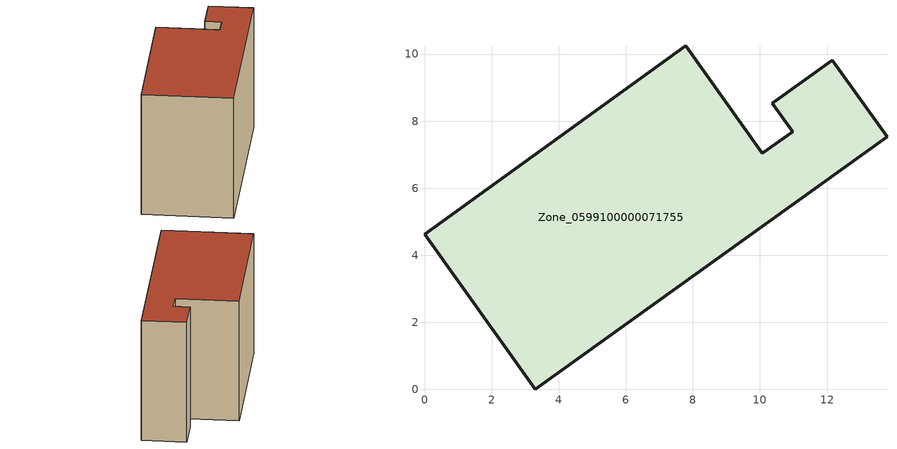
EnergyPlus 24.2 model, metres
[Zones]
Zone_0599100000071755
 floor ground (C_G): 3.31,0 0,4.63 7.78,10.25 10.07,7.04 10.97,7.68 10.37,8.53 12.16,9.81 13.79,7.53 z0
 wall outside (C_F): 13.79,7.53 12.16,9.81 10.37,8.53 10.97,7.68 10.07,7.04 7.78,10.25 0,4.63 3.31,0 13.79,7.53 z0:8.09
 roof outside (C_R): 3.31,0 13.79,7.53 12.16,9.81 10.37,8.53 10.97,7.68 10.07,7.04 7.78,10.25 0,4.63 z8.09
[BUILDING]
Pand.0599100000071755: North Axis=0; Terrain=City; Loads Convergence Tolerance Value=0.04; Temperature Convergence Tolerance Value=0.4; Solar Distribution=FullExterior; Maximum Number of Warmup Days=25; Minimum Number of Warmup Days=1
[Site:Location]
Rotterdam.The.Hague.AP_ZH_NLD Design_Conditions: Latitude=51.96; Longitude=4.45; Time Zone=1; Elevation=-4.5
[SITE:GROUNDTEMPERATURE:BUILDINGSURFACE]
18, 18, 18, 18, 18, 18, 18, 18, 18, 18, 18, 18
[MATERIAL] Thermal Absorptance=0.9; Solar Absorptance=0.7; Visible Absorptance=0.7
Name | Roughness | Thickness | Conductivity | Density | Specific Heat
G.TI.1975-1991 | MediumSmooth | 0.15 | 0.288461 | 540 | 1210
F.TI.1975-1991 | Rough | 0.3 | 0.230769 | 1920 | 840
R.TI.1975-1991 | MediumRough | 0.2 | 0.153846 | 1500 | 1000
[CONSTRUCTION]
C_G: G.TI.1975-1991
C_F: F.TI.1975-1991
C_R: R.TI.1975-1991
[ZONE]
Zone_0599100000071755: Type=1; Multiplier=1; Ceiling Height=Autocalculate; Volume=Autocalculate; Floor Area=autocalculate; Part of Total Floor Area=Yes
[ZONEINFILTRATION:DESIGNFLOWRATE]
Infil_Zone_0599100000071755: Zone or ZoneList or Space or SpaceList=Zone_0599100000071755; Schedule=AlwaysOn; Design Flow Rate Calculation Method=Flow/Area; Flow Rate per Floor Area=0.003; Constant Term Coefficient=1; Temperature Term Coefficient=0; Velocity Term Coefficient=0; Velocity Squared Term Coefficient=0
[HVACTEMPLATE:ZONE:IDEALLOADSAIRSYSTEM]
Zone_0599100000071755: Maximum Heating Supply Air Temperature=50; Minimum Cooling Supply Air Temperature=13; Maximum Heating Supply Air Humidity Ratio=0.0156; Minimum Cooling Supply Air Humidity Ratio=0.0077; Heating Limit=NoLimit; Cooling Limit=NoLimit; Dehumidification Control Type=ConstantSensibleHeatRatio; Cooling Sensible Heat Ratio=0.7; Dehumidification Setpoint=60; Humidification Control Type=None; Humidification Setpoint=30; Outdoor Air Method=None; Outdoor Air Flow Rate per Person=0.00944; Outdoor Air Flow Rate per Zone Floor Area=0; Outdoor Air Flow Rate per Zone=0; Demand Controlled Ventilation Type=None; Outdoor Air Economizer Type=NoEconomizer; Heat Recovery Type=None; Sensible Heat Recovery Effectiveness=0.7; Latent Heat Recovery Effectiveness=0.65
[ZONECONTROL:THERMOSTAT]
ThermostatControl_Zone_0599100000071755: Zone or ZoneList=Zone_0599100000071755; Control Type Schedule=DualSetpointControlType; Control 1=Thermostat_Zone_0599100000071755; Temperature Difference Between Cutout And Setpoint=0
[THERMOSTATSETPOINT:DUALSETPOINT]
Thermostat_Zone_0599100000071755: Heating Setpoint Temperature Schedule=HeatingSetpoint_Zone_0599100000071755; Cooling Setpoint Temperature Schedule=CoolingSetpoint_Zone_0599100000071755
[SCHEDULE:COMPACT]
HeatingSetpoint_Zone_0599100000071755: Through: 12/31, For: AllDays, Until: 24:00, 21
CoolingSetpoint_Zone_0599100000071755: Through: 12/31, For: AllDays, Until: 24:00, 24
DualSetpointControlType: Through: 12/31, For: AllDays, Until: 24:00, 4
AlwaysOn: Through: 12/31, For: AllDays, Until: 24:00, 1
